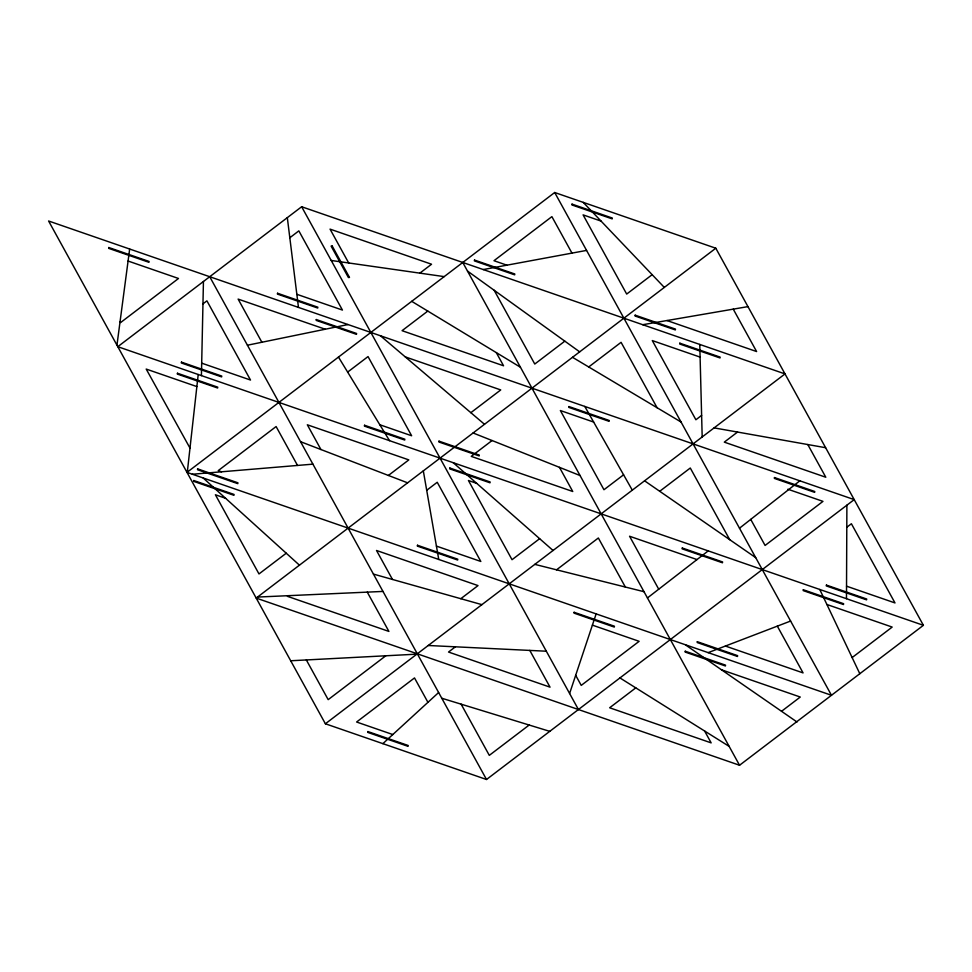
<?xml version="1.0" encoding="UTF-8"?>
<svg xmlns="http://www.w3.org/2000/svg" width="972" height="972" viewBox="0 0 972 972"><rect width="100%" height="100%" fill="white"/><g stroke="black" fill="none" stroke-linecap="round" stroke-linejoin="round"><path stroke-width="1.46" d="M846.478 598.703L846.891 505.185M201.423 375.617L203.44 281.503M187.304 472.149L198.215 374.499M116.956 345.157L129.665 249.026M569.604 693.51L596.14 613.891M382.871 743.653L438.627 692.526M739.498 528.209L799.835 480.812M647.449 597.938L708.211 550.893M325.389 723.776L486.51 779.495L854.206 499.62L48.6 220.996L325.389 723.776L785.012 373.916L301.648 206.744L117.794 346.688L923.4 625.312L739.546 765.256L256.195 598.084L715.805 248.225L923.4 625.312M202.954 303.859L206.915 300.846L250.509 380.04L201.69 363.151M289.826 237.751L298.841 230.874L342.436 310.068L296.837 294.297M189.99 448.104L146.201 369.068L196.866 386.589M419.843 273.144L431.556 264.226L330.055 229.125L348.827 263.218M554.696 192.505L186.989 472.38L831.473 695.284L554.696 192.505L715.805 248.225M347.648 372.094L368.036 356.578L411.63 435.76L379.809 424.752M427.789 311.089L402.056 330.687L503.557 365.788L496.303 352.617M286.242 553.214L258.989 573.942L215.395 494.76L225.589 498.284M388.387 475.454L408.823 459.89L307.322 424.788L320.942 449.538M470.849 412.687L500.75 389.93L405.288 356.906M564.817 341.16L534.77 364.038L494.141 290.251M652.163 274.675L626.685 294.066L583.091 214.873L601.061 221.094M288.247 595.678L287.396 596.322L388.909 631.423L367.27 592.13M426.708 490.289L437.23 482.27L480.824 561.464L436.416 546.094M492.063 440.535L471.25 456.378L572.751 491.492L559.459 467.338M588.716 366.966L621.084 342.326L657.084 407.73M385.811 655.784L328.184 699.646L306.338 659.952M460.801 598.703L478.03 585.594L376.516 550.48L392.469 579.446M539.642 538.682L512.037 559.702L468.443 480.508L476.754 483.388M623.587 474.798L603.964 489.73L560.37 410.536L593.637 422.055M701.626 415.396L695.891 419.758L652.297 340.577L700.095 357.101M455.394 646.817L448.517 652.042L550.031 687.155L529.801 650.414M556.555 569.811L598.351 537.99L625.348 587.039M659.721 491.285L690.278 468.018L729.729 539.691M737.541 432.054L724.286 442.139L825.799 477.24L807.793 444.544M529.157 725.039L489.305 755.366L461.129 704.165M635.797 687.86L609.638 707.774L711.152 742.875L704.603 730.993M846.794 527.261L851.399 523.75L894.993 602.932L846.539 586.177M781.537 711.297L800.272 697.033L721.516 669.805M852.128 657.57L892.187 627.074L826.893 604.487M708.175 652.637L790.613 621.047M247.435 345.218L348.012 324.551M483.242 269.56L586.566 250.412M642.735 324.709L747.954 306.617M192.359 474.239L312.911 464.154M290.701 660.766L416.854 654.156M257.531 597.063L382.968 591.426M428.227 645.493L546.337 651.216M331.221 260.472L444.18 276.619M714.116 427.887L825.629 447.715M534.794 564.368L644.011 591.705M373.43 574.088L481.893 604.645M441.774 698.236L549.763 731.345M506.874 265.174L493.97 260.715L551.889 216.635L571.973 253.121M666.974 320.541L756.605 351.548L733.253 309.145M128.073 261.031L178.508 278.478L120.601 322.558L120.066 321.586M325.255 329.229L238.128 299.097L261.881 342.253M787.855 489.22L822.992 501.37L765.086 545.45L750.736 519.388M697.009 559.568L629.564 536.24L658.724 589.202M221.58 471.797L218.202 470.63L276.109 426.55L297.529 465.442M725.391 646.04L803.066 672.903L777.321 626.138M592.398 625.142L639.151 641.313L581.232 685.394L575.679 675.297M392.81 734.54L356.59 722.014L414.509 677.934L427.935 702.331M300.542 441.689L407.596 482.829M473.085 432.977L580.065 475.539M572.508 357.307L681.032 422.006M411.703 301.332L520.445 367.246M619.942 677.934L729.17 746.399M644.57 480.812L755.706 557.636M685.868 645.165L797.004 721.989M467.483 271.054L579.677 351.852M380.429 335.765L484.493 424.29M453.219 462.696L553.056 550.48M203.172 477.981L299.437 565.157M583.2 202.358L664.313 287.42M338.475 357.076L389.529 440.668M584.78 406.43L632.298 490.155M462.769 262.476L739.546 765.256M301.648 206.744L578.425 709.524M209.721 276.716L486.51 779.495M819.761 589.469L859.807 673.718M423.318 470.861L438.749 559.459M287.323 217.643L298.465 307.407M699.767 344.44L702.185 436.963M108.791 247.52L108.694 248.37L148.971 262.306L149.068 261.456L108.791 247.52M177.451 373.236L177.341 374.074L217.631 388.01L217.728 387.16L177.451 373.236M181.46 362.131L181.363 362.981L221.64 376.917L221.75 376.067L181.46 362.131M193.78 480.52L193.671 481.371L233.96 495.307L234.058 494.456L193.78 480.52M197.62 468.868L197.523 469.719L237.812 483.655L237.909 482.805L197.62 468.868M277.542 293.252L277.445 294.103L317.723 308.039L317.82 307.188L277.542 293.252M316.301 319.545L316.204 320.396L356.481 334.332L356.578 333.481L316.301 319.545M364.536 425.262L364.439 426.113L404.729 440.049L404.826 439.198L364.536 425.262M367.902 731.564L367.805 732.414L408.082 746.35L408.179 745.5L367.902 731.564M417.474 545.256L417.365 546.106L457.654 560.03L457.751 559.192L417.474 545.256M439.004 441.154L438.907 442.005L479.184 455.929L479.281 455.09L439.004 441.154M449.829 468.018L449.72 468.868L490.01 482.805L490.107 481.954L449.829 468.018M474.506 260.059L474.409 260.909L514.686 274.845L514.783 273.995L474.506 260.059M572.034 204.12L571.937 204.958L612.214 218.894L612.311 218.044L572.034 204.12M568.948 406.563L568.851 407.414L609.14 421.338L609.237 420.499L568.948 406.563M574.124 612.287L574.027 613.138L614.304 627.074L614.401 626.223L574.124 612.287M635.178 315.171L635.081 316.022L675.358 329.945L675.455 329.095L635.178 315.171M679.829 343.177L679.732 344.027L720.009 357.951L720.118 357.113L679.829 343.177M682.283 548.014L682.186 548.864L722.475 562.788L722.573 561.95L682.283 548.014M685.248 651.216L685.151 652.066L725.428 665.99L725.525 665.152L685.248 651.216M697.325 641.702L697.228 642.553L737.505 656.477L737.602 655.638L697.325 641.702M774.477 477.556L774.38 478.406L814.658 492.342L814.755 491.492L774.477 477.556M803.322 589.761L803.224 590.612L843.502 604.535L843.599 603.697L803.322 589.761M826.419 585.083L826.322 585.934L866.599 599.858L866.696 599.019L826.419 585.083M332.205 246.038L331.112 246.098L348.413 277.518L349.507 277.457L332.205 246.038"/></g></svg>
